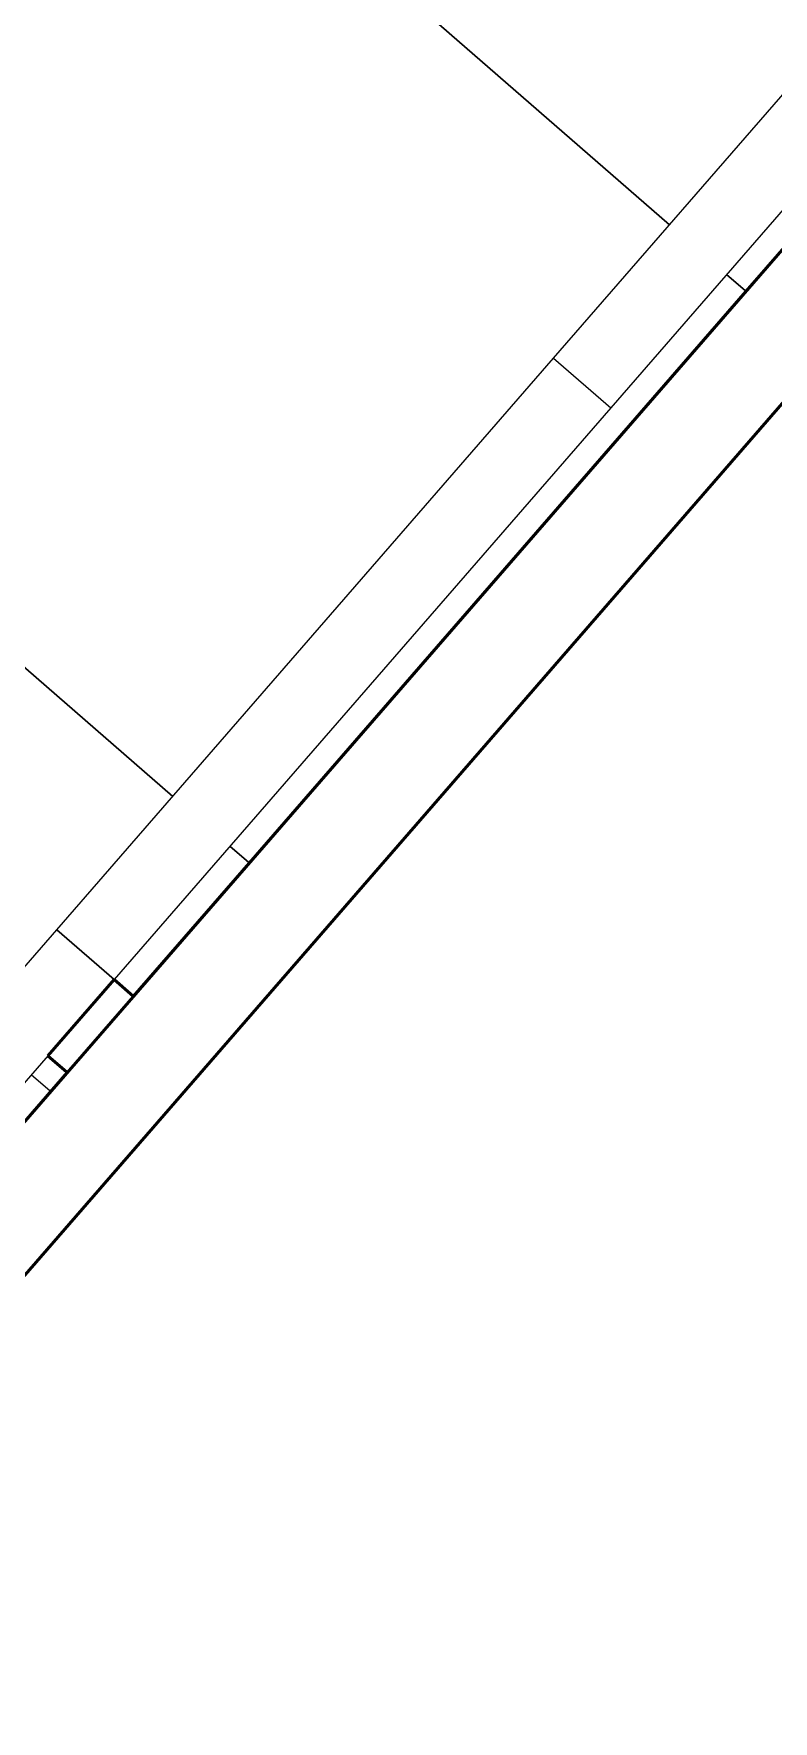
# Model space of a CAD drawing. Header units: millimetres. Extents: x -25371 to 2282244, y -90657 to 147824.
# Drawn here: x 1866232 to 1867698, y 38633 to 41974 of the extents above; entities that cross this region are included whole.
import ezdxf

# ---------------------------------------------------------------- set-up
doc = ezdxf.new("R2010")
doc.units = ezdxf.units.MM
doc.layers.add('000 - EXISTING_CANOPY_MAIN_COLOR_251', color=7, linetype='Continuous')
doc.layers.add('000 - EXISTING_PRECAST_MAIN_COLOR_1', color=7, linetype='Continuous')
for name, color, linetype, lineweight in [('A-COLS-E', 7, 'Continuous', 35), ('A-FLOR-E', 7, 'Continuous', 35), ('S-BEAM', 7, 'Continuous', 35), ('WALL-E', 7, 'Continuous', 50)]:
    doc.layers.add(name, color=color, linetype=linetype, lineweight=lineweight)

# ---------------------------------------------------------------- blocks, each defined once
blk = doc.blocks.new('DPA_Rectangular - 300 x 300mm-4065756-2510-01 ROOF LEVEL PLAN')
at = {"layer": 'A-COLS-E', "color": 7}
blk.add_line((150, -150), (150, 150), dxfattribs=at)
blk = doc.blocks.new('System Panel - DPA-AR_Facade_Solid Panel 150mm-V25-2510-01 ROOF LEVEL PLAN')
at = {"layer": '000 - EXISTING_PRECAST_MAIN_COLOR_1', "color": 7}
for p, q in [((-750, 200), (750, 200)), ((-750, 200), (-750, 50)), ((750, 200), (750, 50)), ((750, 50), (-750, 50))]:
    blk.add_line(p, q, dxfattribs=at)
blk = doc.blocks.new('System Panel - DPA-AR_Facade_Solid Panel 150mm-5546760-2510-01 ROOF LEVEL PLAN')
at = {"layer": '000 - EXISTING_PRECAST_MAIN_COLOR_1', "color": 7}
for p, q in [((-750, -50), (750, -50)), ((-750, -50), (-750, -200)), ((750, -50), (-450, -50)), ((750, -50), (750, -200)), ((750, -50), (750, -200)), ((750, -200), (-750, -200)), ((-500, -200), (750, -200))]:
    blk.add_line(p, q, dxfattribs=at)
blk = doc.blocks.new('DPA_CP_Entrance Canopy Lower - Depth 4200-V65-2510-01 ROOF LEVEL PLAN')
at = {"layer": '000 - EXISTING_CANOPY_MAIN_COLOR_251', "color": 7}
for p, q in [((30658, -12016.6), (30707.8, -12016.6)), ((30658, -12016.6), (30658, -13516.6)), ((30857.8, -12016.6), (33157.9, -12016.6)), ((30857.8, -12016.6), (33107.8, -12016.6)), ((30857.8, -12016.6), (33452.8, -12016.6)), ((33107.8, -12016.6), (33132.8, -12016.6)), ((33132.8, -12016.6), (33367.8, -12016.6)), ((33157.9, -12016.6), (33157.9, -13516.6)), ((33367.8, -12016.6), (33457.8, -12016.6)), ((33367.8, -12016.6), (33367.8, -13516.6)), ((33367.8, -12016.6), (33367.8, -13516.6)), ((33422.8, -12016.6), (33452.8, -12016.6)), ((33427.8, -12016.6), (33707.8, -12016.6)), ((33457.8, -12016.6), (33507.8, -12016.6)), ((33457.8, -12016.6), (33457.8, -13516.6)), ((33707.8, -12016.6), (33707.8, -13516.6)), ((30707.8, -13516.6), (30658, -13516.6)), ((33157.9, -13516.6), (30857.8, -13516.6)), ((33107.8, -13516.6), (30857.8, -13516.6)), ((33452.8, -13516.6), (30857.8, -13516.6)), ((33132.8, -13516.6), (33107.8, -13516.6)), ((33367.8, -13516.6), (33132.8, -13516.6)), ((33457.8, -13516.6), (33367.8, -13516.6)), ((33452.8, -13516.6), (33422.8, -13516.6)), ((33707.8, -13516.6), (33427.8, -13516.6)), ((33507.8, -13516.6), (33457.8, -13516.6))]:
    blk.add_line(p, q, dxfattribs=at)
blk = doc.blocks.new('DPA_CP_Entrance Canopy Lower - Depth 4200-5686556-2510-01 ROOF LEVEL PLAN')
at = {"layer": '000 - EXISTING_CANOPY_MAIN_COLOR_251', "color": 7}
for p, q in [((30658, -5416.6), (30707.8, -5416.6)), ((30658, -5416.6), (30658, -5466.6)), ((30857.8, -5416.6), (33157.9, -5416.6)), ((30857.8, -5416.6), (33107.8, -5416.6)), ((30857.8, -5416.6), (33452.8, -5416.6)), ((33107.8, -5416.6), (33132.8, -5416.6)), ((33132.8, -5416.6), (33367.8, -5416.6)), ((33157.9, -5416.6), (33157.9, -6016.6)), ((33367.8, -5416.6), (33457.8, -5416.6)), ((33367.8, -5416.6), (33367.8, -5562.4)), ((33367.8, -5416.6), (33367.8, -6016.6)), ((33422.8, -5416.6), (33452.8, -5416.6)), ((33427.8, -5416.6), (33707.8, -5416.6)), ((33457.8, -5416.6), (33507.8, -5416.6)), ((33457.8, -5416.6), (33457.8, -6016.6)), ((33707.8, -5416.6), (33707.8, -6016.6)), ((30658, -5666.6), (30658, -6016.6)), ((33367.8, -5756.1), (33367.8, -6016.6)), ((30707.8, -6016.6), (30658, -6016.6)), ((33157.9, -6016.6), (30857.8, -6016.6)), ((33107.8, -6016.6), (30857.8, -6016.6)), ((33452.8, -6016.6), (30857.8, -6016.6)), ((33132.8, -6016.6), (33107.8, -6016.6)), ((33367.8, -6016.6), (33132.8, -6016.6)), ((33457.8, -6016.6), (33367.8, -6016.6)), ((33452.8, -6016.6), (33422.8, -6016.6)), ((33707.8, -6016.6), (33427.8, -6016.6)), ((33507.8, -6016.6), (33457.8, -6016.6))]:
    blk.add_line(p, q, dxfattribs=at)
blk = doc.blocks.new('C-1-VS01_REV00_20260615-120454_LOPF_EX')
at = {"layer": 'A-FLOR-E', "color": 7}
for p, q in [((6799.538, 5027.499), (6799.538, -6150.482)), ((6799.538, -6150.482), (6799.538, 5027.499)), ((6799.538, 5027.499), (6799.538, -6150.482)), ((6799.538, -6150.482), (6799.538, 5027.499))]:
    blk.add_line(p, q, dxfattribs=at)
at = {"layer": 'S-BEAM', "color": 7}
for p, q in [((6799.538, -5850), (6799.538, 5027.499)), ((6799.538, 3349.999), (6799.538, 5027.499)), ((6799.538, 150.132), (6799.538, 3149.999))]:
    blk.add_line(p, q, dxfattribs=at)
at = {"layer": 'WALL-E', "color": 7}
for p, q in [((6598.812, -5949.999), (6598.812, 11800)), ((6798.812, 5027.499), (6798.812, -6149.999)), ((6799.538, 3349.999), (6849.537, 3349.999)), ((6849.537, 3149.999), (6849.537, 3349.999)), ((6849.537, 3149.999), (6799.538, 3149.999))]:
    blk.add_line(p, q, dxfattribs=at)
at = {"layer": '000 - EXISTING_CANOPY_MAIN_COLOR_251', "color": 7}
for name, p in [('DPA_CP_Entrance Canopy Lower - Depth 4200-5686556-2510-01 ROOF LEVEL PLAN', (-23858.215, 8816.585)), ('DPA_CP_Entrance Canopy Lower - Depth 4200-V65-2510-01 ROOF LEVEL PLAN', (-23858.215, 14816.585)), ('DPA_CP_Entrance Canopy Lower - Depth 4200-V65-2510-01 ROOF LEVEL PLAN', (-23858.215, 13316.585))]:
    blk.add_blockref(name, p, dxfattribs=at)
at = {"layer": '000 - EXISTING_PRECAST_MAIN_COLOR_1', "color": 7}
for name, p, rotation in [('System Panel - DPA-AR_Facade_Solid Panel 150mm-5546760-2510-01 ROOF LEVEL PLAN', (6799.537, 3899.999), 90), ('System Panel - DPA-AR_Facade_Solid Panel 150mm-V25-2510-01 ROOF LEVEL PLAN', (6799.539, 2399.999), 270), ('System Panel - DPA-AR_Facade_Solid Panel 150mm-V25-2510-01 ROOF LEVEL PLAN', (6799.539, 899.999), 270)]:
    blk.add_blockref(name, p, dxfattribs=dict(at, rotation=rotation))
at = {"layer": 'A-COLS-E', "color": 7}
blk.add_blockref('DPA_Rectangular - 300 x 300mm-4065756-2510-01 ROOF LEVEL PLAN', (6649.538, 3299.999), dxfattribs=at)

msp = doc.modelspace()

# ---------------------------------------------------------------- block references
at = {"color": 7, "rotation": 139}
msp.add_blockref('C-1-VS01_REV00_20260615-120454_LOPF_EX', (1873627.43, 37985.107), dxfattribs=at)

doc.saveas('drawing.dxf')
